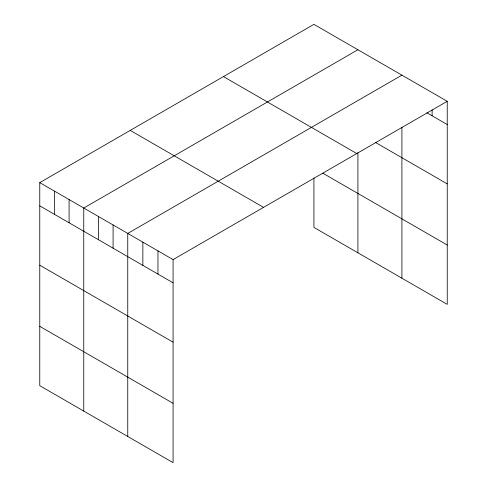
<?xml version="1.0" encoding="UTF-8"?>
<svg xmlns="http://www.w3.org/2000/svg" width="487" height="487" viewBox="0 0 487 487"><rect width="100%" height="100%" fill="white"/><g stroke="black" fill="none" stroke-linecap="round" stroke-linejoin="round"><path stroke-width="0.73" d="M39.764 182.631L173.08 259.601L173.08 462.65L39.764 385.68L39.764 182.631L313.92 24.35L447.236 101.32L447.236 304.369L313.92 227.399L313.92 177.944M357.915 49.747L83.758 208.034L83.758 411.083M401.909 75.15L127.752 233.431L127.752 436.48M173.08 259.601L447.236 101.32M426.874 112.783L447.236 124.538M375.769 142.618L447.236 183.879M223.448 76.581L356.764 153.551M322.851 173.208L447.236 245.022M130.236 130.4L263.552 207.365M39.764 205.855L173.08 282.819M39.764 265.196L173.08 342.166M39.764 326.339L173.08 403.309M432.127 109.825L432.127 115.815M401.909 127.277L401.909 278.199M357.915 152.693L357.915 252.796M157.971 250.878L157.971 274.096M142.861 242.155L142.861 265.378M113.087 224.964L113.087 248.187M98.423 216.496L98.423 239.72M69.093 199.567L69.093 222.784M54.428 191.099L54.428 214.323"/></g></svg>
